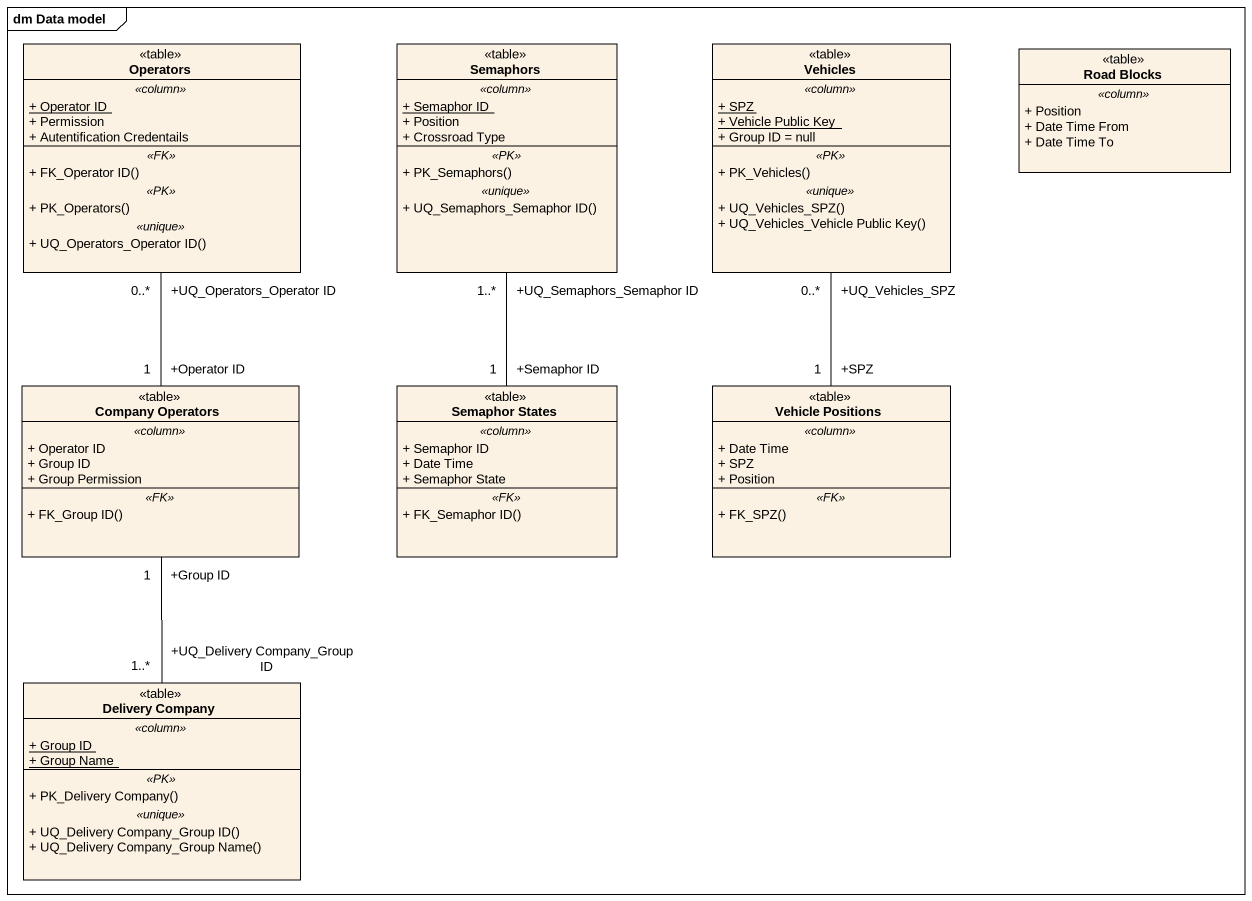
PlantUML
@startuml
mainframe dm Data model
hide circle
hide empty members
skinparam classAttributeIconSize 0
class Operators <<table>> {
  .. <<column>> ..
  {static} + Operator ID
  + Permission
  + Autentification Credentails
  .. <<FK>> ..
  + FK_Operator ID()
  .. <<PK>> ..
  + PK_Operators()
  .. <<unique>> ..
  + UQ_Operators_Operator ID()
}
class Semaphors <<table>> {
  .. <<column>> ..
  {static} + Semaphor ID
  + Position
  + Crossroad Type
  .. <<PK>> ..
  + PK_Semaphors()
  .. <<unique>> ..
  + UQ_Semaphors_Semaphor ID()
}
class Vehicles <<table>> {
  .. <<column>> ..
  {static} + SPZ
  {static} + Vehicle Public Key
  + Group ID = null
  .. <<PK>> ..
  + PK_Vehicles()
  .. <<unique>> ..
  + UQ_Vehicles_SPZ()
  + UQ_Vehicles_Vehicle Public Key()
}
class "Road Blocks" as Road_Blocks <<table>> {
  .. <<column>> ..
  + Position
  + Date Time From
  + Date Time To
}
class "Company Operators" as Company_Operators <<table>> {
  .. <<column>> ..
  + Operator ID
  + Group ID
  + Group Permission
  .. <<FK>> ..
  + FK_Group ID()
}
class "Semaphor States" as Semaphor_States <<table>> {
  .. <<column>> ..
  + Semaphor ID
  + Date Time
  + Semaphor State
  .. <<FK>> ..
  + FK_Semaphor ID()
}
class "Vehicle Positions" as Vehicle_Positions <<table>> {
  .. <<column>> ..
  + Date Time
  + SPZ
  + Position
  .. <<FK>> ..
  + FK_SPZ()
}
class "Delivery Company" as Delivery_Company <<table>> {
  .. <<column>> ..
  {static} + Group ID
  {static} + Group Name
  .. <<PK>> ..
  + PK_Delivery Company()
  .. <<unique>> ..
  + UQ_Delivery Company_Group ID()
  + UQ_Delivery Company_Group Name()
}
Company_Operators "+Operator ID\n1" -up- "+UQ_Operators_Operator ID\n0..*" Operators
Company_Operators "+Group ID\n1" -- "+UQ_Delivery Company_Group ID\n1..*" Delivery_Company
Semaphor_States "+Semaphor ID\n1" -up- "+UQ_Semaphors_Semaphor ID\n1..*" Semaphors
Vehicle_Positions "+SPZ\n1" -up- "+UQ_Vehicles_SPZ\n0..*" Vehicles
@enduml
